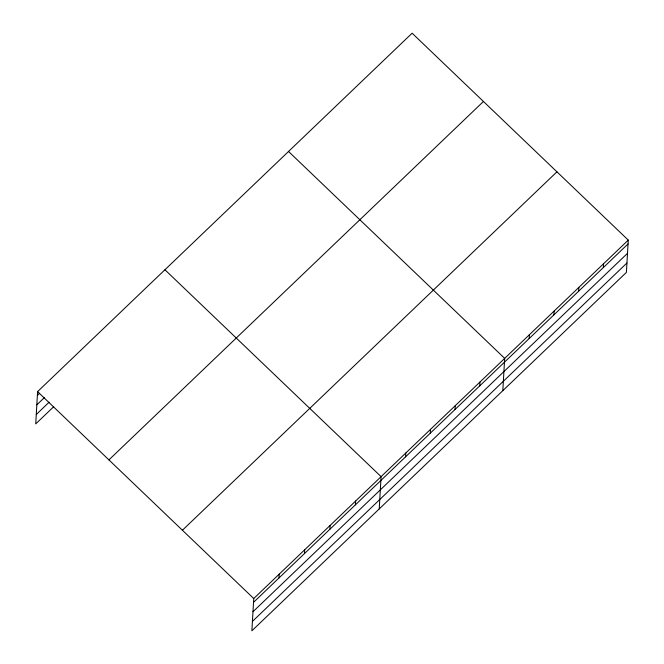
<?xml version="1.0" encoding="UTF-8"?>
<svg xmlns="http://www.w3.org/2000/svg" width="664" height="664" viewBox="0 0 664 664"><rect width="100%" height="100%" fill="white"/><g stroke="black" fill="none" stroke-linecap="round" stroke-linejoin="round"><path stroke-width="1" d="M628.269 240.102L253.748 598.521L251.88 630.8L626.409 272.381L628.269 240.102L412.12 33.2L37.591 391.619L35.731 423.898L53.709 406.692M278.988 577.962L279.212 574.144M304.461 553.593L304.676 549.775M329.925 529.216L330.149 525.398M355.398 504.847L355.613 501.029M379.219 508.939L381.086 476.652L164.929 269.758M405.579 456.824L405.804 452.997M430.297 433.16L430.521 429.342M455.023 409.505L455.238 405.687M479.74 385.85L479.956 382.032M502.814 390.664L504.673 358.377L288.525 151.475M529.175 338.54L529.399 334.722M553.892 314.885L554.116 311.067M578.61 291.23L578.834 287.412M603.335 267.575L603.551 263.757M37.375 395.437L39.616 393.287M36.827 404.832L44.322 397.661M36.271 414.502L49.003 402.318M108.921 459.895L483.45 101.476M182.417 530.237L556.938 171.827M253.523 602.339L628.053 243.92M252.984 611.727L627.505 253.316M252.428 621.404L626.949 262.994M37.591 391.619L253.748 598.521"/></g></svg>
